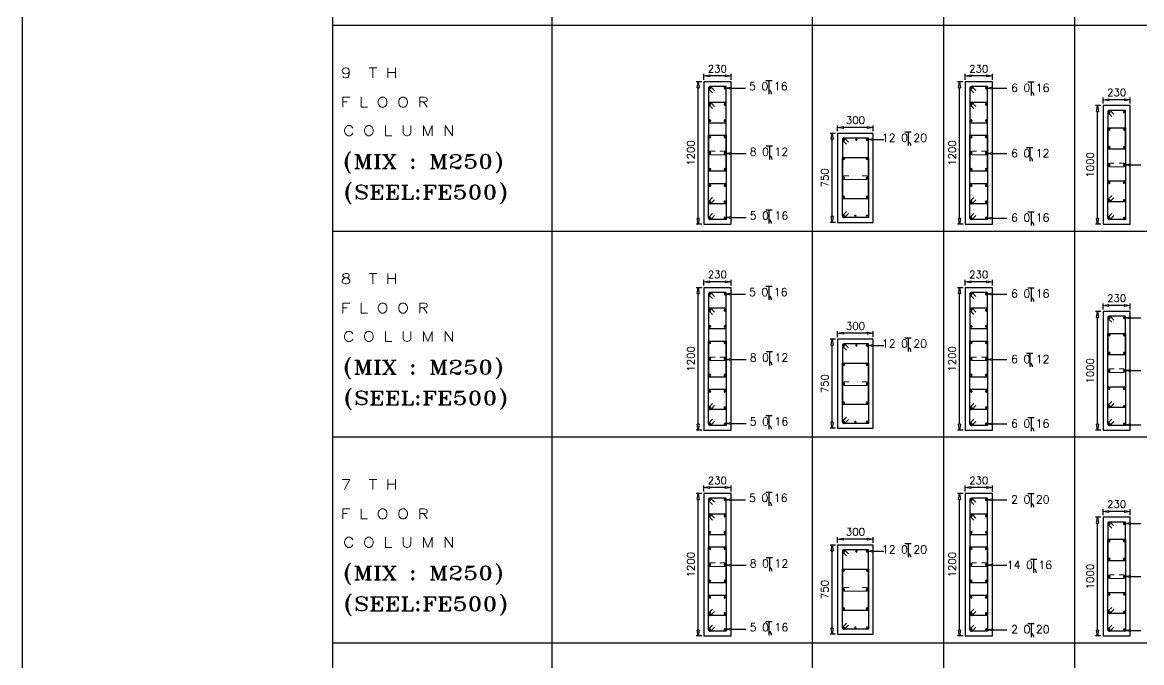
# Model space of a CAD drawing. Header units: millimetres. Extents: x 331487 to 517269, y 198509 to 399936.
# Drawn here: x 331487 to 350367, y 244630 to 255418 of the extents above; entities that cross this region are included whole.
import ezdxf

# ---------------------------------------------------------------- set-up
doc = ezdxf.new("R2010")
doc.units = ezdxf.units.MM
doc.header["$MEASUREMENT"] = 0
doc.layers.add('BEAM', color=1, linetype='Continuous', lineweight=5)
for name, color, linetype in [('COLUMN', 6, 'Continuous'), ('FOOTING', 5, 'Continuous'), ('FOOTING-SCH', 3, 'Continuous')]:
    doc.layers.add(name, color=color, linetype=linetype)
doc.styles.add('RO', font='romans.shx', dxfattribs={"height": 125})
doc.styles.add('ROMANS', font='romans.shx')
doc.styles.add('ROMANT', font='ROMANT.shx')

# ---------------------------------------------------------------- blocks, each defined once
blk = doc.blocks.new('_ClosedBlank')
at = {"color": 0, "linetype": 'ByBlock', "lineweight": -2}
for p, q in [((-1, 0.17), (0, 0)), ((-1, 0.17), (-1, -0.17)), ((0, 0), (-1, -0.17))]:
    blk.add_line(p, q, dxfattribs=at)

msp = doc.modelspace()

# ---------------------------------------------------------------- linework, layer by layer
at = {"color": 8, "linetype": 'Continuous'}
for p, q in [((336718, 255371), (368870, 255371)), ((336718, 251902), (368870, 251902)), ((336718, 248434), (368870, 248434)), ((336718, 244965), (368870, 244965))]:
    msp.add_line(p, q, dxfattribs=at)
at = {"color": 1, "linetype": 'Continuous'}
for p, q in [((344026, 254441), (344133, 254441)), ((344080, 254441), (344080, 254210)), ((348450, 254415), (348557, 254415)), ((348504, 254415), (348504, 254185)), ((346375, 253573), (346482, 253573)), ((346429, 253573), (346429, 253343)), ((344034, 253338), (344142, 253338)), ((344088, 253338), (344088, 253107)), ((348428, 253312), (348535, 253312)), ((348482, 253312), (348482, 253081)), ((344027, 252261), (344134, 252261)), ((344080, 252261), (344080, 252030)), ((348450, 252227), (348557, 252227)), ((348504, 252227), (348504, 251996)), ((344026, 250972), (344133, 250972)), ((344080, 250972), (344080, 250742)), ((348450, 250947), (348557, 250947)), ((348504, 250947), (348504, 250716)), ((346375, 250105), (346482, 250105)), ((346429, 250105), (346429, 249874)), ((344034, 249870), (344142, 249870)), ((344088, 249870), (344088, 249639)), ((348428, 249843), (348535, 249843)), ((348482, 249843), (348482, 249613)), ((344027, 248792), (344134, 248792)), ((344080, 248792), (344080, 248562)), ((348450, 248758), (348557, 248758)), ((348504, 248758), (348504, 248528)), ((344026, 247504), (344133, 247504)), ((344080, 247504), (344080, 247273)), ((348450, 247478), (348557, 247478)), ((348504, 247478), (348504, 247248)), ((346375, 246636), (346482, 246636)), ((346429, 246636), (346429, 246406)), ((344034, 246401), (344142, 246401)), ((344088, 246401), (344088, 246171)), ((348492, 246375), (348600, 246375)), ((348546, 246375), (348546, 246144)), ((344027, 245324), (344134, 245324)), ((344080, 245324), (344080, 245093)), ((348450, 245290), (348557, 245290)), ((348504, 245290), (348504, 245059))]:
    msp.add_line(p, q, dxfattribs=at)
for centre in [(344064, 254215), (348489, 254189), (346414, 253348), (344073, 253112), (348467, 253086), (344065, 252035), (348489, 252001), (344064, 250746), (348489, 250721), (346414, 249879), (344073, 249644), (348467, 249618), (344065, 248566), (348489, 248532), (344064, 247278), (348489, 247252), (346414, 246411), (344073, 246175), (348531, 246149), (344065, 245098), (348489, 245064)]:
    msp.add_arc(centre, 61.2, 355.5803, 75.6804, dxfattribs=at)
at = {"layer": 'BEAM', "ltscale": 0.05}
for p, q in [((343091, 253247), (343171, 253247)), ((343091, 253187), (343335, 253187)), ((343335, 253247), (343255, 253247)), ((347501, 253247), (347581, 253247)), ((347501, 253187), (347744, 253187)), ((347744, 253247), (347664, 253247)), ((349825, 253046), (349905, 253046)), ((350069, 253046), (349989, 253046)), ((345351, 252830), (345431, 252830)), ((345734, 252830), (345654, 252830)), ((349825, 252986), (350069, 252986)), ((345351, 252770), (345734, 252770)), ((343091, 249778), (343171, 249778)), ((343091, 249718), (343335, 249718)), ((343335, 249778), (343255, 249778)), ((347501, 249778), (347581, 249778)), ((347501, 249718), (347744, 249718)), ((347744, 249778), (347664, 249778)), ((349825, 249578), (349905, 249578)), ((349825, 249518), (350069, 249518)), ((350069, 249578), (349989, 249578)), ((345351, 249361), (345431, 249361)), ((345351, 249301), (345734, 249301)), ((345734, 249361), (345654, 249361)), ((343091, 246310), (343171, 246310)), ((343091, 246250), (343335, 246250)), ((343335, 246310), (343255, 246310)), ((347501, 246310), (347581, 246310)), ((347501, 246250), (347744, 246250)), ((347744, 246310), (347664, 246310)), ((349825, 246109), (349905, 246109)), ((349825, 246049), (350069, 246049)), ((350069, 246109), (349989, 246109)), ((345351, 245893), (345431, 245893)), ((345351, 245833), (345734, 245833)), ((345734, 245893), (345654, 245893))]:
    msp.add_line(p, q, dxfattribs=at)
for centre, start, end in [((343091, 253217), 90, 270), ((343335, 253217), 270, 90), ((347501, 253217), 90, 270), ((347744, 253217), 270, 90), ((349825, 253016), 90, 270), ((350069, 253016), 270, 90), ((345351, 252800), 90, 270), ((345734, 252800), 270, 90), ((343091, 249748), 90, 270), ((343335, 249748), 270, 90), ((347501, 249748), 90, 270), ((347744, 249748), 270, 90), ((349825, 249548), 90, 270), ((350069, 249548), 270, 90), ((345351, 249331), 90, 270), ((345734, 249331), 270, 90), ((343091, 246280), 90, 270), ((343335, 246280), 270, 90), ((347501, 246280), 90, 270), ((347744, 246280), 270, 90), ((349825, 246079), 90, 270), ((350069, 246079), 270, 90), ((345351, 245863), 90, 270), ((345734, 245863), 270, 90)]:
    msp.add_arc(centre, 30, start, end, dxfattribs=at)
at = {"layer": 'COLUMN'}
for p, q in [((331487, 198509), (331487, 346865)), ((343441, 254416), (342981, 254416)), ((342981, 254416), (342981, 252016)), ((343441, 252016), (343441, 254416)), ((347850, 254416), (347390, 254416)), ((347390, 254416), (347390, 252016)), ((347850, 252016), (347850, 254416)), ((350177, 254016), (349717, 254016)), ((349717, 254016), (349717, 252016)), ((350177, 252016), (350177, 254016)), ((345840, 253548), (345240, 253548)), ((345240, 253548), (345240, 252048)), ((345840, 252048), (345840, 253548)), ((342981, 252016), (343441, 252016)), ((345240, 252048), (345840, 252048)), ((347390, 252016), (347850, 252016)), ((349717, 252016), (350177, 252016)), ((343441, 250947), (342981, 250947)), ((342981, 250947), (342981, 248547)), ((343441, 248547), (343441, 250947)), ((347850, 250947), (347390, 250947)), ((347390, 250947), (347390, 248547)), ((347850, 248547), (347850, 250947)), ((350177, 250547), (349717, 250547)), ((349717, 250547), (349717, 248547)), ((350177, 248547), (350177, 250547)), ((345840, 250080), (345240, 250080)), ((345240, 250080), (345240, 248580)), ((345840, 248580), (345840, 250080)), ((342981, 248547), (343441, 248547)), ((345240, 248580), (345840, 248580)), ((347390, 248547), (347850, 248547)), ((349717, 248547), (350177, 248547)), ((343441, 247479), (342981, 247479)), ((342981, 247479), (342981, 245079)), ((343441, 245079), (343441, 247479)), ((347850, 247479), (347390, 247479)), ((347390, 247479), (347390, 245079)), ((347850, 245079), (347850, 247479)), ((350177, 247079), (349717, 247079)), ((349717, 247079), (349717, 245079)), ((350177, 245079), (350177, 247079)), ((345840, 246611), (345240, 246611)), ((345240, 246611), (345240, 245111)), ((345840, 245111), (345840, 246611)), ((342981, 245079), (343441, 245079)), ((345240, 245111), (345840, 245111)), ((347390, 245079), (347850, 245079)), ((349717, 245079), (350177, 245079))]:
    msp.add_line(p, q, dxfattribs=at)
at = {"layer": 'COLUMN', "color": 3}
for p, q in [((343361, 254336), (343086, 254336)), ((343163, 254269), (343104, 254328)), ((343361, 253728), (343361, 254336)), ((347770, 254336), (347495, 254336)), ((347573, 254269), (347513, 254328)), ((347770, 253728), (347770, 254336)), ((343061, 254311), (343061, 253728)), ((343068, 254293), (343128, 254233)), ((347470, 254311), (347470, 253728)), ((347478, 254293), (347538, 254233)), ((343061, 254044), (343061, 252914)), ((343068, 254027), (343128, 253967)), ((343361, 254069), (343086, 254069)), ((343163, 254002), (343104, 254062)), ((343361, 252914), (343361, 254069)), ((347470, 254044), (347470, 252914)), ((347478, 254027), (347538, 253967)), ((347770, 254069), (347495, 254069)), ((347573, 254002), (347513, 254062)), ((347770, 252914), (347770, 254069)), ((349797, 253911), (349797, 253289)), ((349804, 253893), (349864, 253833)), ((350097, 253936), (349822, 253936)), ((349899, 253869), (349840, 253928)), ((350097, 253289), (350097, 253936)), ((343061, 253728), (343361, 253728)), ((347470, 253728), (347770, 253728)), ((349797, 252421), (349797, 253643)), ((349797, 253643), (350097, 253643)), ((350097, 253643), (350097, 252396)), ((343061, 252387), (343061, 253515)), ((343061, 253515), (343361, 253515)), ((343361, 253515), (343361, 252362)), ((345320, 253443), (345320, 252450)), ((345328, 253426), (345388, 253366)), ((345760, 253468), (345345, 253468)), ((345423, 253401), (345363, 253461)), ((345760, 252450), (345760, 253468)), ((347470, 252387), (347470, 253515)), ((347470, 253515), (347770, 253515)), ((347770, 253515), (347770, 252362)), ((349797, 253289), (350097, 253289)), ((345320, 252153), (345320, 253142)), ((345320, 253142), (345760, 253142)), ((345760, 253142), (345760, 252128)), ((343061, 252914), (343361, 252914)), ((347470, 252914), (347770, 252914)), ((343061, 252121), (343061, 252703)), ((343061, 252703), (343361, 252703)), ((343361, 252703), (343361, 252096)), ((347470, 252121), (347470, 252703)), ((347470, 252703), (347770, 252703)), ((347770, 252703), (347770, 252096)), ((349797, 252121), (349797, 252747)), ((349797, 252747), (350097, 252747)), ((350097, 252747), (350097, 252096)), ((343068, 252405), (343128, 252465)), ((343163, 252429), (343104, 252369)), ((345320, 252450), (345760, 252450)), ((347478, 252405), (347538, 252465)), ((347573, 252429), (347513, 252369)), ((349804, 252438), (349864, 252498)), ((349899, 252463), (349840, 252403)), ((343361, 252362), (343086, 252362)), ((347770, 252362), (347495, 252362)), ((350097, 252396), (349822, 252396)), ((343068, 252138), (343128, 252198)), ((343361, 252096), (343086, 252096)), ((343163, 252163), (343104, 252103)), ((345328, 252171), (345388, 252231)), ((345760, 252128), (345345, 252128)), ((345423, 252195), (345363, 252136)), ((347478, 252138), (347538, 252198)), ((347770, 252096), (347495, 252096)), ((347573, 252163), (347513, 252103)), ((349804, 252138), (349864, 252198)), ((350097, 252096), (349822, 252096)), ((349899, 252163), (349840, 252103)), ((343061, 250842), (343061, 250260)), ((343068, 250824), (343128, 250764)), ((343361, 250867), (343086, 250867)), ((343163, 250800), (343104, 250860)), ((343361, 250260), (343361, 250867)), ((347470, 250842), (347470, 250260)), ((347478, 250824), (347538, 250764)), ((347770, 250867), (347495, 250867)), ((347573, 250800), (347513, 250860)), ((347770, 250260), (347770, 250867)), ((343061, 250576), (343061, 249446)), ((343068, 250558), (343128, 250498)), ((343361, 250601), (343086, 250601)), ((343163, 250534), (343104, 250594)), ((343361, 249446), (343361, 250601)), ((347470, 250576), (347470, 249446)), ((347478, 250558), (347538, 250498)), ((347770, 250601), (347495, 250601)), ((347573, 250534), (347513, 250594)), ((347770, 249446), (347770, 250601)), ((349797, 250442), (349797, 249820)), ((349804, 250424), (349864, 250364)), ((350097, 250467), (349822, 250467)), ((349899, 250400), (349840, 250460)), ((350097, 249820), (350097, 250467)), ((343061, 250260), (343361, 250260)), ((347470, 250260), (347770, 250260)), ((349797, 248952), (349797, 250175)), ((349797, 250175), (350097, 250175)), ((350097, 250175), (350097, 248927)), ((343061, 248918), (343061, 250046)), ((343061, 250046), (343361, 250046)), ((343361, 250046), (343361, 248893)), ((345320, 249975), (345320, 248982)), ((345760, 250000), (345345, 250000)), ((345423, 249933), (345363, 249993)), ((345760, 248982), (345760, 250000)), ((347470, 248918), (347470, 250046)), ((347470, 250046), (347770, 250046)), ((347770, 250046), (347770, 248893)), ((345328, 249957), (345388, 249897)), ((349797, 249820), (350097, 249820)), ((345320, 248685), (345320, 249674)), ((345320, 249674), (345760, 249674)), ((345760, 249674), (345760, 248660)), ((343061, 249446), (343361, 249446)), ((347470, 249446), (347770, 249446)), ((343061, 248652), (343061, 249235)), ((343061, 249235), (343361, 249235)), ((343361, 249235), (343361, 248627)), ((347470, 248652), (347470, 249235)), ((347470, 249235), (347770, 249235)), ((347770, 249235), (347770, 248627)), ((349797, 248652), (349797, 249279)), ((349797, 249279), (350097, 249279)), ((350097, 249279), (350097, 248627)), ((343068, 248936), (343128, 248996)), ((343361, 248893), (343086, 248893)), ((343163, 248960), (343104, 248901)), ((345320, 248982), (345760, 248982)), ((347478, 248936), (347538, 248996)), ((347770, 248893), (347495, 248893)), ((347573, 248960), (347513, 248901)), ((349804, 248970), (349864, 249030)), ((350097, 248927), (349822, 248927)), ((349899, 248994), (349840, 248934)), ((343068, 248670), (343128, 248730)), ((343163, 248694), (343104, 248634)), ((345328, 248703), (345388, 248763)), ((345760, 248660), (345345, 248660)), ((345423, 248727), (345363, 248667)), ((347478, 248670), (347538, 248730)), ((347573, 248694), (347513, 248634)), ((349804, 248670), (349864, 248730)), ((349899, 248694), (349840, 248634)), ((343361, 248627), (343086, 248627)), ((347770, 248627), (347495, 248627)), ((350097, 248627), (349822, 248627)), ((343061, 247374), (343061, 246791)), ((343068, 247356), (343128, 247296)), ((343361, 247399), (343086, 247399)), ((343163, 247332), (343104, 247391)), ((343361, 246791), (343361, 247399)), ((347470, 247374), (347470, 246791)), ((347478, 247356), (347538, 247296)), ((347770, 247399), (347495, 247399)), ((347573, 247332), (347513, 247391)), ((347770, 246791), (347770, 247399)), ((343061, 247107), (343061, 245977)), ((343068, 247090), (343128, 247030)), ((343361, 247132), (343086, 247132)), ((343163, 247066), (343104, 247125)), ((343361, 245977), (343361, 247132)), ((347470, 247107), (347470, 245977)), ((347478, 247090), (347538, 247030)), ((347770, 247132), (347495, 247132)), ((347573, 247066), (347513, 247125)), ((347770, 245977), (347770, 247132)), ((349797, 246974), (349797, 246352)), ((349804, 246956), (349864, 246896)), ((350097, 246999), (349822, 246999)), ((349899, 246932), (349840, 246991)), ((350097, 246352), (350097, 246999)), ((343061, 246791), (343361, 246791)), ((347470, 246791), (347770, 246791)), ((343061, 245450), (343061, 246578)), ((343061, 246578), (343361, 246578)), ((343361, 246578), (343361, 245425)), ((347470, 245450), (347470, 246578)), ((347470, 246578), (347770, 246578)), ((347770, 246578), (347770, 245425)), ((349797, 245484), (349797, 246707)), ((349797, 246707), (350097, 246707)), ((350097, 246707), (350097, 245459)), ((345320, 246506), (345320, 245513)), ((345328, 246489), (345388, 246429)), ((345760, 246531), (345345, 246531)), ((345423, 246465), (345363, 246524)), ((345760, 245513), (345760, 246531)), ((345320, 245216), (345320, 246206)), ((345320, 246206), (345760, 246206)), ((345760, 246206), (345760, 245191)), ((349797, 246352), (350097, 246352)), ((343061, 245977), (343361, 245977)), ((347470, 245977), (347770, 245977)), ((343061, 245184), (343061, 245766)), ((343061, 245766), (343361, 245766)), ((343361, 245766), (343361, 245159)), ((347470, 245184), (347470, 245766)), ((347470, 245766), (347770, 245766)), ((347770, 245766), (347770, 245159)), ((349797, 245184), (349797, 245810)), ((349797, 245810), (350097, 245810)), ((350097, 245810), (350097, 245159)), ((343068, 245468), (343128, 245528)), ((343163, 245492), (343104, 245432)), ((345320, 245513), (345760, 245513)), ((347478, 245468), (347538, 245528)), ((347573, 245492), (347513, 245432)), ((349804, 245501), (349864, 245561)), ((350097, 245459), (349822, 245459)), ((349899, 245526), (349840, 245466)), ((343068, 245201), (343128, 245261)), ((343361, 245425), (343086, 245425)), ((345328, 245234), (345388, 245294)), ((345423, 245258), (345363, 245199)), ((347478, 245201), (347538, 245261)), ((347770, 245425), (347495, 245425)), ((349804, 245201), (349864, 245261)), ((343361, 245159), (343086, 245159)), ((343163, 245226), (343104, 245166)), ((345760, 245191), (345345, 245191)), ((347770, 245159), (347495, 245159)), ((347573, 245226), (347513, 245166)), ((350097, 245159), (349822, 245159)), ((349899, 245226), (349840, 245166))]:
    msp.add_line(p, q, dxfattribs=at)
at = {"layer": 'COLUMN', "color": 4}
for points in [[(343442, 254309), (343686, 254309)], [(347851, 254309), (348096, 254309)], [(345841, 253442), (346020, 253442)], [(343442, 253207), (343697, 253207)], [(347851, 253206), (348096, 253206)], [(350178, 253019), (350356, 253019)], [(343442, 252129), (343697, 252129)], [(347851, 252121), (348096, 252121)], [(343442, 250841), (343686, 250841)], [(347851, 250841), (348096, 250841)], [(350178, 250441), (350356, 250441)], [(345841, 249974), (346020, 249974)], [(343442, 249738), (343697, 249738)], [(347851, 249738), (348096, 249738)], [(350178, 249550), (350356, 249550)], [(343442, 248661), (343697, 248661)], [(347851, 248652), (348096, 248652)], [(350178, 248638), (350356, 248638)], [(343442, 247372), (343686, 247372)], [(347851, 247372), (348096, 247372)], [(350178, 246972), (350356, 246972)], [(345841, 246505), (346020, 246505)], [(343442, 246270), (343697, 246270)], [(347851, 246269), (348096, 246269)], [(350178, 246082), (350356, 246082)], [(343442, 245192), (343697, 245192)], [(347851, 245184), (348096, 245184)], [(350178, 245169), (350356, 245169)]]:
    msp.add_lwpolyline(points, dxfattribs=at)
at = {"layer": 'COLUMN', "color": 3}
for centre, start, end in [((343086, 254311), 45, 180), ((343086, 254311), 90, 225), ((347495, 254311), 45, 180), ((347495, 254311), 90, 225), ((343086, 254044), 45, 180), ((343086, 254044), 90, 225), ((347495, 254044), 45, 180), ((347495, 254044), 90, 225), ((349822, 253911), 45, 180), ((349822, 253911), 90, 225), ((345345, 253443), 45, 180), ((345345, 253443), 90, 225), ((349822, 252421), 135, 270), ((343086, 252387), 135, 270), ((343086, 252387), 180, 315), ((347495, 252387), 135, 270), ((347495, 252387), 180, 315), ((349822, 252421), 180, 315), ((343086, 252121), 135, 270), ((343086, 252121), 180, 315), ((345345, 252153), 135, 270), ((345345, 252153), 180, 315), ((347495, 252121), 135, 270), ((347495, 252121), 180, 315), ((349822, 252121), 135, 270), ((349822, 252121), 180, 315), ((343086, 250842), 45, 180), ((343086, 250842), 90, 225), ((347495, 250842), 45, 180), ((347495, 250842), 90, 225), ((343086, 250576), 45, 180), ((343086, 250576), 90, 225), ((347495, 250576), 45, 180), ((347495, 250576), 90, 225), ((349822, 250442), 45, 180), ((349822, 250442), 90, 225), ((345345, 249975), 45, 180), ((345345, 249975), 90, 225), ((343086, 248918), 135, 270), ((343086, 248918), 180, 315), ((347495, 248918), 135, 270), ((347495, 248918), 180, 315), ((349822, 248952), 135, 270), ((349822, 248952), 180, 315), ((343086, 248652), 135, 270), ((345345, 248685), 135, 270), ((345345, 248685), 180, 315), ((347495, 248652), 135, 270), ((349822, 248652), 135, 270), ((343086, 248652), 180, 315), ((347495, 248652), 180, 315), ((349822, 248652), 180, 315), ((343086, 247374), 45, 180), ((343086, 247374), 90, 225), ((347495, 247374), 45, 180), ((347495, 247374), 90, 225), ((343086, 247107), 45, 180), ((343086, 247107), 90, 225), ((347495, 247107), 45, 180), ((347495, 247107), 90, 225), ((349822, 246974), 45, 180), ((349822, 246974), 90, 225), ((345345, 246506), 45, 180), ((345345, 246506), 90, 225), ((343086, 245450), 135, 270), ((343086, 245450), 180, 315), ((347495, 245450), 135, 270), ((347495, 245450), 180, 315), ((349822, 245484), 135, 270), ((349822, 245484), 180, 315), ((343086, 245184), 135, 270), ((343086, 245184), 180, 315), ((345345, 245216), 135, 270), ((345345, 245216), 180, 315), ((347495, 245184), 135, 270), ((347495, 245184), 180, 315), ((349822, 245184), 135, 270), ((349822, 245184), 180, 315)]:
    msp.add_arc(centre, 25, start, end, dxfattribs=at)
at = {"layer": 'COLUMN', "color": 7}
for centre, start, end in [((343086, 254311), 0, 180), ((343336, 254311), 0, 180), ((347495, 254311), 0, 180), ((347745, 254311), 0, 180), ((343086, 254311), 180, 0), ((343336, 254311), 180, 0), ((347495, 254311), 180, 0), ((347745, 254311), 180, 0), ((343086, 254037), 0, 180), ((343086, 254037), 180, 0), ((343336, 254037), 0, 180), ((343336, 254037), 180, 0), ((347495, 254037), 0, 180), ((347495, 254037), 180, 0), ((347745, 254037), 0, 180), ((347745, 254037), 180, 0), ((343086, 253763), 0, 180), ((343086, 253763), 180, 0), ((343336, 253763), 0, 180), ((343336, 253763), 180, 0), ((347495, 253763), 0, 180), ((347495, 253763), 180, 0), ((347745, 253763), 0, 180), ((347745, 253763), 180, 0), ((349822, 253911), 0, 180), ((349822, 253911), 180, 0), ((350072, 253911), 0, 180), ((350072, 253911), 180, 0), ((349822, 253616), 0, 180), ((349822, 253616), 180, 0), ((350072, 253616), 0, 180), ((350072, 253616), 180, 0), ((343086, 253489), 0, 180), ((343086, 253489), 180, 0), ((343336, 253489), 0, 180), ((343336, 253489), 180, 0), ((345345, 253443), 0, 180), ((345345, 253443), 180, 0), ((345557, 253443), 0, 180), ((345557, 253443), 180, 0), ((345735, 253443), 0, 180), ((345735, 253443), 180, 0), ((347495, 253489), 0, 180), ((347495, 253489), 180, 0), ((347745, 253489), 0, 180), ((347745, 253489), 180, 0), ((343086, 253216), 0, 180), ((343086, 253216), 180, 0), ((343336, 253216), 0, 180), ((343336, 253216), 180, 0), ((347495, 253216), 0, 180), ((347495, 253216), 180, 0), ((347745, 253216), 0, 180), ((347745, 253216), 180, 0), ((349822, 253314), 0, 180), ((349822, 253314), 180, 0), ((350072, 253314), 0, 180), ((350072, 253314), 180, 0), ((345345, 253121), 0, 180), ((345345, 253121), 180, 0), ((345735, 253121), 0, 180), ((345735, 253121), 180, 0), ((349822, 253016), 0, 180), ((349822, 253016), 180, 0), ((350072, 253016), 0, 180), ((350072, 253016), 180, 0), ((343086, 252942), 0, 180), ((343086, 252942), 180, 0), ((343336, 252942), 0, 180), ((343336, 252942), 180, 0), ((345345, 252798), 0, 180), ((345735, 252798), 0, 180), ((347495, 252942), 0, 180), ((347495, 252942), 180, 0), ((347745, 252942), 0, 180), ((347745, 252942), 180, 0), ((343086, 252668), 0, 180), ((343086, 252668), 180, 0), ((343336, 252668), 0, 180), ((343336, 252668), 180, 0), ((345345, 252798), 180, 0), ((345735, 252798), 180, 0), ((347495, 252668), 0, 180), ((347495, 252668), 180, 0), ((347745, 252668), 0, 180), ((347745, 252668), 180, 0), ((349822, 252717), 0, 180), ((349822, 252717), 180, 0), ((350072, 252717), 0, 180), ((350072, 252717), 180, 0), ((345345, 252476), 0, 180), ((345345, 252476), 180, 0), ((345735, 252476), 0, 180), ((345735, 252476), 180, 0), ((349822, 252419), 0, 180), ((350072, 252419), 0, 180), ((343086, 252394), 0, 180), ((343086, 252394), 180, 0), ((343336, 252394), 0, 180), ((343336, 252394), 180, 0), ((347495, 252394), 0, 180), ((347495, 252394), 180, 0), ((347745, 252394), 0, 180), ((347745, 252394), 180, 0), ((349822, 252419), 180, 0), ((350072, 252419), 180, 0), ((343086, 252121), 0, 180), ((343086, 252121), 180, 0), ((343336, 252121), 0, 180), ((343336, 252121), 180, 0), ((345345, 252153), 0, 180), ((345345, 252153), 180, 0), ((345538, 252153), 0, 180), ((345538, 252153), 180, 0), ((345735, 252153), 0, 180), ((345735, 252153), 180, 0), ((347495, 252121), 0, 180), ((347495, 252121), 180, 0), ((347745, 252121), 0, 180), ((347745, 252121), 180, 0), ((349822, 252121), 0, 180), ((349822, 252121), 180, 0), ((350072, 252121), 0, 180), ((350072, 252121), 180, 0), ((343086, 250842), 0, 180), ((343086, 250842), 180, 0), ((343336, 250842), 0, 180), ((343336, 250842), 180, 0), ((347495, 250842), 0, 180), ((347495, 250842), 180, 0), ((347745, 250842), 0, 180), ((347745, 250842), 180, 0), ((343086, 250568), 0, 180), ((343086, 250568), 180, 0), ((343336, 250568), 0, 180), ((343336, 250568), 180, 0), ((347495, 250568), 0, 180), ((347495, 250568), 180, 0), ((347745, 250568), 0, 180), ((347745, 250568), 180, 0), ((349822, 250442), 0, 180), ((349822, 250442), 180, 0), ((350072, 250442), 0, 180), ((350072, 250442), 180, 0), ((343086, 250295), 0, 180), ((343086, 250295), 180, 0), ((343336, 250295), 0, 180), ((343336, 250295), 180, 0), ((347495, 250295), 0, 180), ((347495, 250295), 180, 0), ((347745, 250295), 0, 180), ((347745, 250295), 180, 0), ((343086, 250021), 0, 180), ((343086, 250021), 180, 0), ((343336, 250021), 0, 180), ((343336, 250021), 180, 0), ((345345, 249975), 0, 180), ((345345, 249975), 180, 0), ((345557, 249975), 0, 180), ((345557, 249975), 180, 0), ((345735, 249975), 0, 180), ((345735, 249975), 180, 0), ((347495, 250021), 0, 180), ((347495, 250021), 180, 0), ((347745, 250021), 0, 180), ((347745, 250021), 180, 0), ((349822, 250148), 0, 180), ((349822, 250148), 180, 0), ((350072, 250148), 0, 180), ((350072, 250148), 180, 0), ((349822, 249845), 0, 180), ((349822, 249845), 180, 0), ((350072, 249845), 0, 180), ((350072, 249845), 180, 0), ((343086, 249747), 0, 180), ((343086, 249747), 180, 0), ((343336, 249747), 0, 180), ((343336, 249747), 180, 0), ((345345, 249652), 0, 180), ((345345, 249652), 180, 0), ((345735, 249652), 0, 180), ((345735, 249652), 180, 0), ((347495, 249747), 0, 180), ((347495, 249747), 180, 0), ((347745, 249747), 0, 180), ((347745, 249747), 180, 0), ((343086, 249473), 0, 180), ((343086, 249473), 180, 0), ((343336, 249473), 0, 180), ((343336, 249473), 180, 0), ((347495, 249473), 0, 180), ((347495, 249473), 180, 0), ((347745, 249473), 0, 180), ((347745, 249473), 180, 0), ((349822, 249547), 0, 180), ((349822, 249547), 180, 0), ((350072, 249547), 0, 180), ((350072, 249547), 180, 0), ((345345, 249330), 0, 180), ((345345, 249330), 180, 0), ((345735, 249330), 0, 180), ((345735, 249330), 180, 0), ((349822, 249249), 0, 180), ((349822, 249249), 180, 0), ((350072, 249249), 0, 180), ((350072, 249249), 180, 0), ((343086, 249200), 0, 180), ((343086, 249200), 180, 0), ((343336, 249200), 0, 180), ((343336, 249200), 180, 0), ((347495, 249200), 0, 180), ((347495, 249200), 180, 0), ((347745, 249200), 0, 180), ((347745, 249200), 180, 0), ((343086, 248926), 0, 180), ((343086, 248926), 180, 0), ((343336, 248926), 0, 180), ((343336, 248926), 180, 0), ((345345, 249007), 0, 180), ((345345, 249007), 180, 0), ((345735, 249007), 0, 180), ((345735, 249007), 180, 0), ((347495, 248926), 0, 180), ((347495, 248926), 180, 0), ((347745, 248926), 0, 180), ((347745, 248926), 180, 0), ((349822, 248950), 0, 180), ((349822, 248950), 180, 0), ((350072, 248950), 0, 180), ((350072, 248950), 180, 0), ((343086, 248652), 0, 180), ((343336, 248652), 0, 180), ((345345, 248685), 0, 180), ((345345, 248685), 180, 0), ((345538, 248685), 0, 180), ((345538, 248685), 180, 0), ((345735, 248685), 0, 180), ((345735, 248685), 180, 0), ((347495, 248652), 0, 180), ((347745, 248652), 0, 180), ((349822, 248652), 0, 180), ((350072, 248652), 0, 180), ((343086, 248652), 180, 0), ((343336, 248652), 180, 0), ((347495, 248652), 180, 0), ((347745, 248652), 180, 0), ((349822, 248652), 180, 0), ((350072, 248652), 180, 0), ((343086, 247374), 0, 180), ((343086, 247374), 180, 0), ((343336, 247374), 0, 180), ((343336, 247374), 180, 0), ((347495, 247374), 0, 180), ((347495, 247374), 180, 0), ((347745, 247374), 0, 180), ((347745, 247374), 180, 0), ((343086, 247100), 0, 180), ((343086, 247100), 180, 0), ((343336, 247100), 0, 180), ((343336, 247100), 180, 0), ((347495, 247100), 0, 180), ((347495, 247100), 180, 0), ((347745, 247100), 0, 180), ((347745, 247100), 180, 0), ((349822, 246974), 0, 180), ((349822, 246974), 180, 0), ((350072, 246974), 0, 180), ((350072, 246974), 180, 0), ((343086, 246826), 0, 180), ((343086, 246826), 180, 0), ((343336, 246826), 0, 180), ((343336, 246826), 180, 0), ((347495, 246826), 0, 180), ((347495, 246826), 180, 0), ((347745, 246826), 0, 180), ((347745, 246826), 180, 0), ((349822, 246679), 0, 180), ((349822, 246679), 180, 0), ((350072, 246679), 0, 180), ((350072, 246679), 180, 0), ((343086, 246552), 0, 180), ((343086, 246552), 180, 0), ((343336, 246552), 0, 180), ((343336, 246552), 180, 0), ((345345, 246506), 0, 180), ((345345, 246506), 180, 0), ((345557, 246506), 0, 180), ((345557, 246506), 180, 0), ((345735, 246506), 0, 180), ((345735, 246506), 180, 0), ((347495, 246552), 0, 180), ((347495, 246552), 180, 0), ((347745, 246552), 0, 180), ((347745, 246552), 180, 0), ((349822, 246377), 0, 180), ((350072, 246377), 0, 180), ((343086, 246279), 0, 180), ((343086, 246279), 180, 0), ((343336, 246279), 0, 180), ((343336, 246279), 180, 0), ((347495, 246279), 0, 180), ((347495, 246279), 180, 0), ((347745, 246279), 0, 180), ((347745, 246279), 180, 0), ((349822, 246377), 180, 0), ((350072, 246377), 180, 0), ((343086, 246005), 0, 180), ((343336, 246005), 0, 180), ((345345, 246184), 0, 180), ((345345, 246184), 180, 0), ((345735, 246184), 0, 180), ((345735, 246184), 180, 0), ((347495, 246005), 0, 180), ((347745, 246005), 0, 180), ((349822, 246079), 0, 180), ((349822, 246079), 180, 0), ((350072, 246079), 0, 180), ((350072, 246079), 180, 0), ((343086, 246005), 180, 0), ((343336, 246005), 180, 0), ((345345, 245861), 0, 180), ((345345, 245861), 180, 0), ((345735, 245861), 0, 180), ((345735, 245861), 180, 0), ((347495, 246005), 180, 0), ((347745, 246005), 180, 0), ((343086, 245731), 0, 180), ((343086, 245731), 180, 0), ((343336, 245731), 0, 180), ((343336, 245731), 180, 0), ((347495, 245731), 0, 180), ((347495, 245731), 180, 0), ((347745, 245731), 0, 180), ((347745, 245731), 180, 0), ((349822, 245780), 0, 180), ((349822, 245780), 180, 0), ((350072, 245780), 0, 180), ((350072, 245780), 180, 0), ((343086, 245457), 0, 180), ((343086, 245457), 180, 0), ((343336, 245457), 0, 180), ((343336, 245457), 180, 0), ((345345, 245539), 0, 180), ((345345, 245539), 180, 0), ((345735, 245539), 0, 180), ((345735, 245539), 180, 0), ((347495, 245457), 0, 180), ((347495, 245457), 180, 0), ((347745, 245457), 0, 180), ((347745, 245457), 180, 0), ((349822, 245482), 0, 180), ((349822, 245482), 180, 0), ((350072, 245482), 0, 180), ((350072, 245482), 180, 0), ((343086, 245184), 0, 180), ((343086, 245184), 180, 0), ((343336, 245184), 0, 180), ((343336, 245184), 180, 0), ((345345, 245216), 0, 180), ((345345, 245216), 180, 0), ((345538, 245216), 0, 180), ((345538, 245216), 180, 0), ((345735, 245216), 0, 180), ((345735, 245216), 180, 0), ((347495, 245184), 0, 180), ((347495, 245184), 180, 0), ((347745, 245184), 0, 180), ((347745, 245184), 180, 0), ((349822, 245184), 0, 180), ((349822, 245184), 180, 0), ((350072, 245184), 0, 180), ((350072, 245184), 180, 0)]:
    msp.add_arc(centre, 12.6, start, end, dxfattribs=at)
at = {"layer": 'FOOTING', "color": 4}
for p, q in [((342981, 254451), (342981, 254550)), ((343341, 254515), (343081, 254515)), ((343441, 254451), (343441, 254550)), ((347390, 254451), (347390, 254550)), ((347750, 254515), (347490, 254515)), ((347850, 254451), (347850, 254550)), ((342946, 254416), (342851, 254416)), ((347355, 254416), (347261, 254416)), ((342886, 252116), (342886, 254316)), ((347296, 252116), (347296, 254316)), ((349717, 254051), (349717, 254150)), ((350177, 254051), (350177, 254150)), ((349682, 254016), (349587, 254016)), ((350077, 254115), (349817, 254115)), ((349622, 252116), (349622, 253916)), ((345240, 253583), (345240, 253683)), ((345740, 253648), (345340, 253648)), ((345840, 253583), (345840, 253683)), ((345205, 253548), (345111, 253548)), ((345146, 252148), (345146, 253448)), ((342946, 252016), (342851, 252016)), ((345205, 252048), (345111, 252048)), ((347355, 252016), (347261, 252016)), ((349682, 252016), (349587, 252016)), ((342946, 250947), (342851, 250947)), ((342981, 250982), (342981, 251081)), ((343341, 251046), (343081, 251046)), ((343441, 250982), (343441, 251081)), ((347355, 250947), (347261, 250947)), ((347390, 250982), (347390, 251081)), ((347750, 251046), (347490, 251046)), ((347850, 250982), (347850, 251081)), ((342886, 248647), (342886, 250847)), ((347296, 248647), (347296, 250847)), ((349682, 250547), (349587, 250547)), ((349717, 250582), (349717, 250681)), ((350077, 250646), (349817, 250646)), ((350177, 250582), (350177, 250681)), ((349622, 248647), (349622, 250447)), ((345240, 250115), (345240, 250214)), ((345740, 250179), (345340, 250179)), ((345840, 250115), (345840, 250214)), ((345205, 250080), (345111, 250080)), ((345146, 248680), (345146, 249980)), ((342946, 248547), (342851, 248547)), ((345205, 248580), (345111, 248580)), ((347355, 248547), (347261, 248547)), ((349682, 248547), (349587, 248547)), ((342981, 247514), (342981, 247613)), ((343341, 247578), (343081, 247578)), ((343441, 247514), (343441, 247613)), ((347390, 247514), (347390, 247613)), ((347750, 247578), (347490, 247578)), ((347850, 247514), (347850, 247613)), ((342946, 247479), (342851, 247479)), ((342886, 245179), (342886, 247379)), ((347355, 247479), (347261, 247479)), ((347296, 245179), (347296, 247379)), ((349717, 247114), (349717, 247213)), ((350077, 247178), (349817, 247178)), ((350177, 247114), (350177, 247213)), ((349682, 247079), (349587, 247079)), ((349622, 245179), (349622, 246979)), ((345205, 246611), (345111, 246611)), ((345240, 246646), (345240, 246746)), ((345740, 246711), (345340, 246711)), ((345840, 246646), (345840, 246746)), ((345146, 245211), (345146, 246511)), ((342946, 245079), (342851, 245079)), ((345205, 245111), (345111, 245111)), ((347355, 245079), (347261, 245079)), ((349682, 245079), (349587, 245079))]:
    msp.add_line(p, q, dxfattribs=at)
at = {"layer": 'FOOTING-SCH', "color": 8, "linetype": 'Continuous'}
for p, q in [((336718, 267850), (336718, 202508)), ((340418, 267850), (340418, 202508)), ((344811, 267850), (344811, 202508)), ((347024, 267850), (347024, 202508)), ((349237, 267850), (349237, 202508))]:
    msp.add_line(p, q, dxfattribs=at)

# ---------------------------------------------------------------- block references
at = {"layer": 'COLUMN', "color": 4, "xscale": 100, "yscale": 100, "zscale": 100, "rotation": 180}
for p in [(343342, 254309), (347751, 254309), (345741, 253442), (343342, 253207), (347751, 253206), (350078, 253019), (343342, 252129), (347751, 252121), (343342, 250841), (347751, 250841), (350078, 250441), (345741, 249974), (343342, 249738), (347751, 249738), (350078, 249550), (343342, 248661), (347751, 248652), (350078, 248638), (343342, 247372), (347751, 247372), (350078, 246972), (345741, 246505), (343342, 246270), (347751, 246269), (350078, 246082), (343342, 245192), (347751, 245184), (350078, 245169)]:
    msp.add_blockref('_ClosedBlank', p, dxfattribs=at)
at = {"layer": 'FOOTING', "color": 4, "xscale": 100, "yscale": 100, "zscale": 100}
for p, rotation in [((342981, 254515), 180), ((347390, 254515), 180), ((342886, 254416), 90), ((347296, 254416), 90), ((349717, 254115), 180), ((349622, 254016), 90), ((345240, 253648), 180), ((345146, 253548), 90), ((342886, 252016), 270), ((345146, 252048), 270), ((347296, 252016), 270), ((349622, 252016), 270), ((342886, 250947), 90), ((342981, 251046), 180), ((347296, 250947), 90), ((347390, 251046), 180), ((349622, 250547), 90), ((349717, 250646), 180), ((345240, 250179), 180), ((345146, 250080), 90), ((345146, 248580), 270), ((342886, 248547), 270), ((347296, 248547), 270), ((349622, 248547), 270), ((342981, 247578), 180), ((347390, 247578), 180), ((342886, 247479), 90), ((347296, 247479), 90), ((349717, 247178), 180), ((349622, 247079), 90), ((345146, 246611), 90), ((345240, 246711), 180), ((342886, 245079), 270), ((345146, 245111), 270), ((347296, 245079), 270), ((349622, 245079), 270)]:
    msp.add_blockref('_ClosedBlank', p, dxfattribs=dict(at, rotation=rotation))
for p in [(343441, 254515), (347850, 254515), (350177, 254115), (345840, 253648), (343441, 251046), (347850, 251046), (350177, 250646), (345840, 250179), (343441, 247578), (347850, 247578), (350177, 247178), (345840, 246711)]:
    msp.add_blockref('_ClosedBlank', p, dxfattribs=at)

# ---------------------------------------------------------------- texts
at = {"color": 3, "linetype": 'Continuous', "style": 'ROMANT', "width": 1.25}
for s, p in [('9  T H ', (336857, 254484)), ('F L O O R', (336857, 253988)), ('C O L U M N', (336896, 253509)), ('8  T H ', (336857, 251015)), ('F L O O R', (336857, 250520)), ('C O L U M N', (336896, 250041)), ('7  T H', (336857, 247547)), ('F L O O R', (336857, 247051)), ('C O L U M N', (336896, 246572))]:
    msp.add_text(s, height=169.2, dxfattribs=at).set_placement(p)
at = {"color": 230, "linetype": 'Continuous', "style": 'ROMANT', "width": 1.25}
for s, p in [('(MIX : M250)', (336896, 252958)), ('(SEEL:FE500)', (336906, 252440)), ('(MIX : M250)', (336896, 249490)), ('(SEEL:FE500)', (336906, 248971)), ('(MIX : M250)', (336896, 246022)), ('(SEEL:FE500)', (336906, 245503))]:
    msp.add_text(s, height=235, dxfattribs=at).set_placement(p)
at = {"layer": 'COLUMN', "color": 1, "style": 'ROMANS'}
for s, p in [('5 0 16', (343747, 254274)), ('6 0 16', (348164, 254248)), ('12 0 20', (345985, 253406)), ('8 0 12', (343758, 253171)), ('6 0 12', (348164, 253145)), ('5 0 16', (343758, 252094)), ('6 0 16', (348164, 252060)), ('5 0 16', (343747, 250805)), ('6 0 16', (348164, 250780)), ('12 0 20', (345985, 249938)), ('8 0 12', (343758, 249703)), ('6 0 12', (348164, 249676)), ('5 0 16', (343758, 248625)), ('6 0 16', (348164, 248591)), ('5 0 16', (343747, 247337)), ('2 0 20', (348167, 247311)), ('12 0 20', (345985, 246470)), ('8 0 12', (343758, 246234)), ('14 0 16', (348094, 246208)), ('5 0 16', (343758, 245157)), ('2 0 20', (348167, 245123))]:
    msp.add_text(s, height=135, dxfattribs=at).set_placement(p)
at = {"layer": 'FOOTING', "color": 3, "char_height": 125, "attachment_point": 5, "style": 'RO'}
for s, insert in [('230', (343211, 254637)), ('230', (347620, 254637)), ('230', (349947, 254237)), ('300', (345540, 253770)), ('230', (343211, 251169)), ('230', (347620, 251169)), ('230', (349947, 250769)), ('300', (345540, 250302)), ('230', (343211, 247700)), ('230', (347620, 247700)), ('230', (349947, 247300)), ('300', (345540, 246833))]:
    msp.add_mtext(s, dxfattribs=dict(at, insert=insert))
at = {"layer": 'FOOTING', "color": 3, "char_height": 125, "attachment_point": 5, "rotation": 90, "style": 'RO'}
for s, insert in [('1200', (342764, 253216)), ('1200', (347173, 253216)), ('1000', (349500, 253016)), ('750', (345023, 252798)), ('1200', (342764, 249747)), ('1200', (347173, 249747)), ('1000', (349500, 249547)), ('750', (345023, 249330)), ('1200', (342764, 246279)), ('1200', (347173, 246279)), ('1000', (349500, 246079)), ('750', (345023, 245861))]:
    msp.add_mtext(s, dxfattribs=dict(at, insert=insert))

doc.saveas('drawing.dxf')
